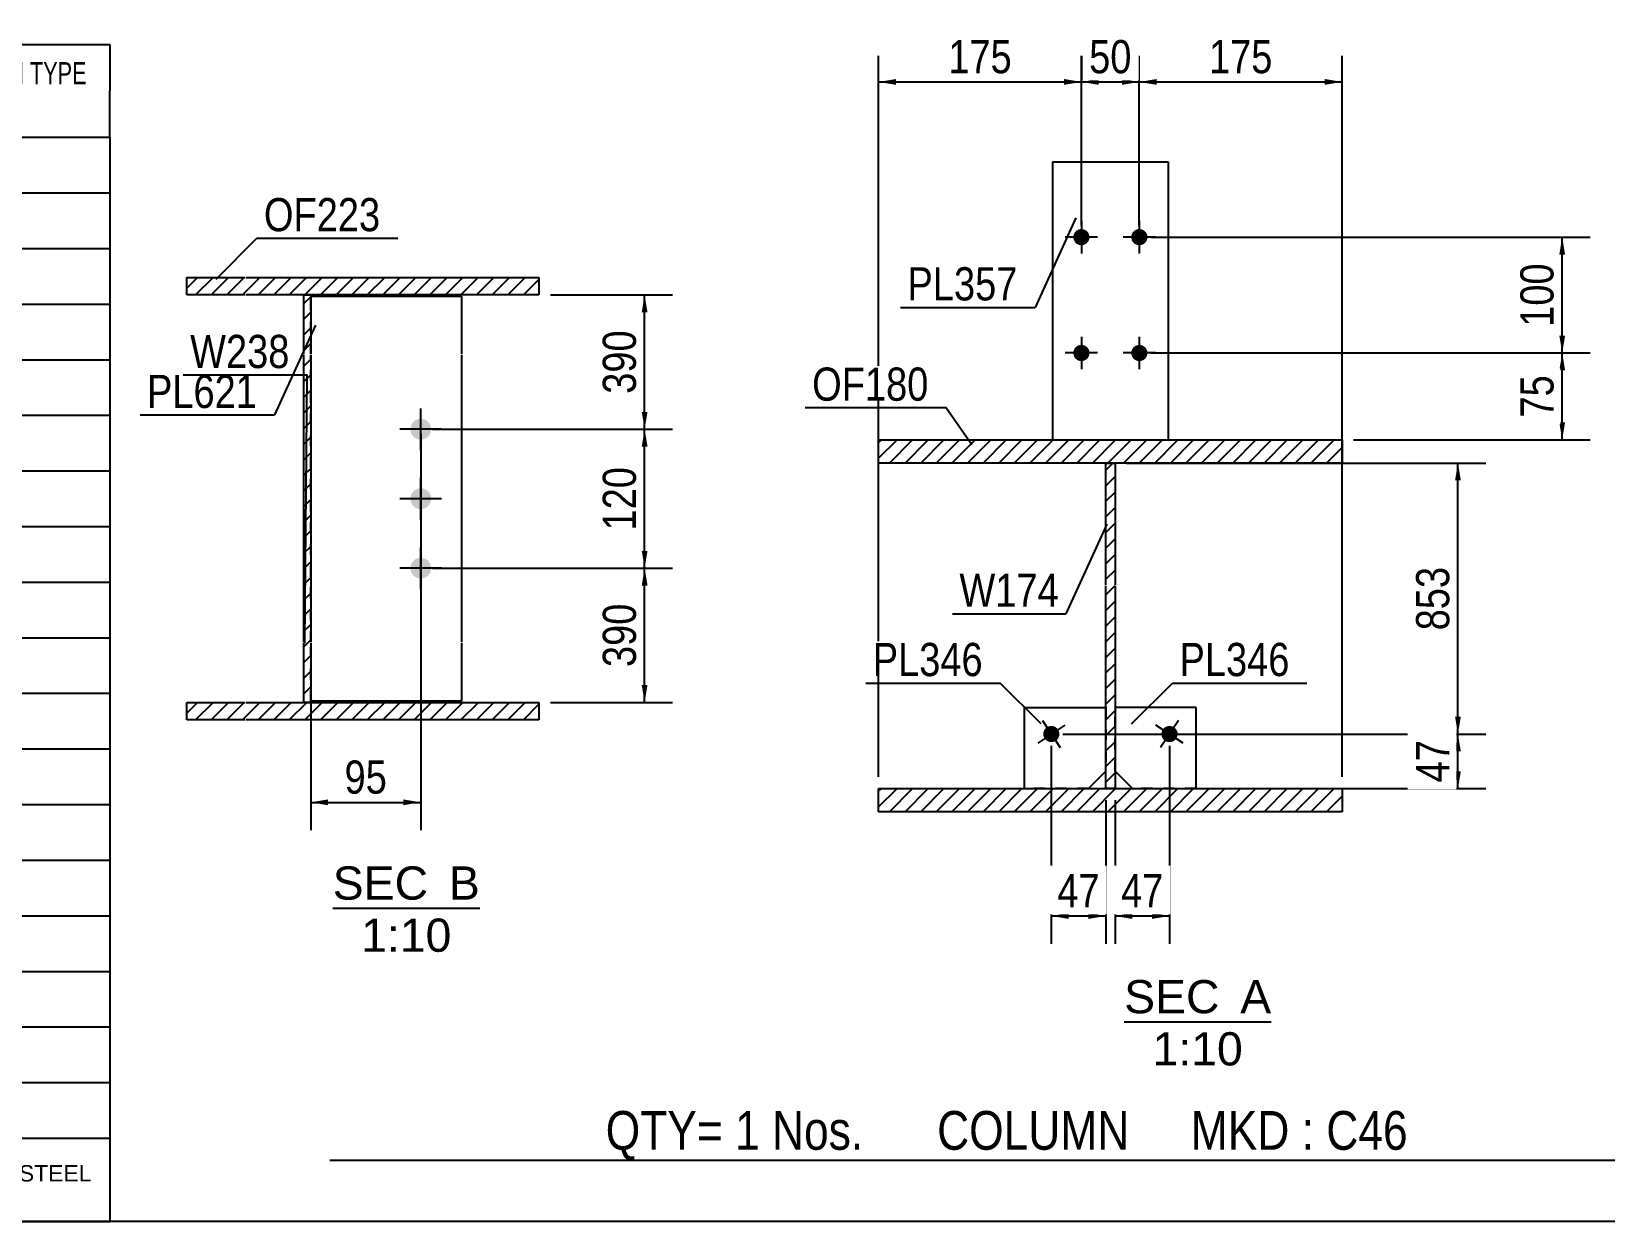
# Model space of a CAD drawing. Header units: millimetres. Extents: x -324 to 88, y -156 to 136.
# Drawn here: x -173.7 to -37.8, y -156.4 to -53.6 of the extents above; entities that cross this region are included whole.
import ezdxf

# ---------------------------------------------------------------- set-up
doc = ezdxf.new("R2010")
doc.units = ezdxf.units.MM
doc.linetypes.add('DXK_LINE_DOT1', pattern=[1.8814, 0.9407, -0.9407])
doc.styles.add('Arial', font='ARIAL.TTF', dxfattribs={"height": 0.2})
doc.styles.add('Arial Narrow', font='ARIALN.TTF', dxfattribs={"height": 0.2})

# ---------------------------------------------------------------- blocks, each defined once
blk = doc.blocks.new('Unknown-623355106-1210')
at = {"color": 5, "linetype": 'Continuous'}
blk.add_line((-321.79, -156.34), (88.21, -156.34), dxfattribs=at)
blk = doc.blocks.new('Unknown-623355106-12 - 1475')
at = {"color": 1, "linetype": 'Continuous'}
blk.add_line((-79.34, -139.15), (-66.66, -139.15), dxfattribs=at)
at = {"color": 0, "linetype": 'Continuous'}
for points in [[(-71.12, -138.4), (-71.12, -135.4), (-79.34, -135.4), (-79.34, -138.4)], [(-66.66, -138.4), (-66.66, -135.4), (-69.32, -135.4), (-69.32, -138.4)], [(-69.11, -142.9), (-69.11, -139.9), (-76.89, -139.9), (-76.89, -142.9)]]:
    blk.add_wipeout(points, dxfattribs=at)
at = {"color": 136, "linetype": 'Continuous', "style": 'Arial'}
for s, height, p in [('SEC', 2.865, (-79.34, -138.4)), ('A', 2.87, (-69.32, -138.4)), ('1:10', 2.865, (-76.89, -142.9))]:
    blk.add_text(s, height=height, dxfattribs=at).set_placement(p)
blk = doc.blocks.new('Unknown-623355106-13 - 1256')
at = {"color": 1, "linetype": 'Continuous'}
blk.add_line((-147.65, -129.34), (-134.96, -129.34), dxfattribs=at)
at = {"color": 0, "linetype": 'Continuous'}
for points in [[(-139.43, -128.59), (-139.43, -125.59), (-147.65, -125.59), (-147.65, -128.59)], [(-134.96, -128.59), (-134.96, -125.59), (-137.63, -125.59), (-137.63, -128.59)], [(-137.41, -133.09), (-137.41, -130.09), (-145.2, -130.09), (-145.2, -133.09)]]:
    blk.add_wipeout(points, dxfattribs=at)
at = {"color": 136, "linetype": 'Continuous', "style": 'Arial'}
for s, height, p in [('SEC', 2.865, (-147.65, -128.59)), ('B', 2.87, (-137.63, -128.59)), ('1:10', 2.865, (-145.2, -133.09))]:
    blk.add_text(s, height=height, dxfattribs=at).set_placement(p)
blk = doc.blocks.new('Part-623355106-1610 - 1475')
at = {"linetype": 'Continuous'}
h = blk.add_hatch(dxfattribs=at)
h.set_pattern_fill('', scale=0.3, style=0, pattern_type=0)
h.set_pattern_definition([(45, (-60.5282, -90.8955), (-0.67352, 0.67352), [])])
h.paths.add_polyline_path([(-100.53, -90.9), (-60.53, -90.9), (-60.53, -88.9), (-100.53, -88.9)])
at = {"color": 2, "linetype": 'Continuous'}
for p, q in [((-100.53, -90.9), (-100.53, -88.9)), ((-100.53, -88.9), (-60.53, -88.9)), ((-60.53, -88.9), (-60.53, -90.9)), ((-60.53, -90.9), (-100.53, -90.9))]:
    blk.add_line(p, q, dxfattribs=at)
blk = doc.blocks.new('Bolt-623355106-1487 - 1475')
at = {"linetype": 'Continuous'}
blk.add_hatch(color=3, dxfattribs=at).paths.add_polyline_path([(-74.84, -114.68, -1), (-76.01, -113.91, -1)])
at = {"color": 3, "linetype": 'Continuous'}
for p, q in [((-74.26, -115.07), (-76.6, -113.53)), ((-74.66, -113.13), (-76.2, -115.46))]:
    blk.add_line(p, q, dxfattribs=at)
blk = doc.blocks.new('Bolt-623355106-1488 - 1475')
at = {"linetype": 'Continuous'}
blk.add_hatch(color=3, dxfattribs=at).paths.add_polyline_path([(-85.04, -113.91, -1), (-86.21, -114.68, -1)])
at = {"color": 3, "linetype": 'Continuous'}
for p, q in [((-84.46, -113.53), (-86.8, -115.07)), ((-86.4, -113.13), (-84.86, -115.46))]:
    blk.add_line(p, q, dxfattribs=at)
blk = doc.blocks.new('Bolt-623355106-1489 - 1475')
at = {"linetype": 'Continuous'}
for points in [[(-82.33, -71.4, -1), (-83.73, -71.4, -1)], [(-77.33, -71.4, -1), (-78.73, -71.4, -1)], [(-82.33, -81.4, -1), (-83.73, -81.4, -1)], [(-77.33, -81.4, -1), (-78.73, -81.4, -1)]]:
    blk.add_hatch(color=3, dxfattribs=at).paths.add_polyline_path(points)
at = {"color": 3, "linetype": 'Continuous'}
for p, q in [((-83.03, -70), (-83.03, -72.8)), ((-78.03, -70), (-78.03, -72.8)), ((-81.63, -71.4), (-84.43, -71.4)), ((-76.63, -71.4), (-79.43, -71.4)), ((-83.03, -80), (-83.03, -82.8)), ((-78.03, -80), (-78.03, -82.8)), ((-81.63, -81.4), (-84.43, -81.4)), ((-76.63, -81.4), (-79.43, -81.4))]:
    blk.add_line(p, q, dxfattribs=at)
blk = doc.blocks.new('Part-623355106-1514 - 1475')
at = {"linetype": 'Continuous'}
h = blk.add_hatch(dxfattribs=at)
h.set_pattern_fill('', scale=0.3, style=0, pattern_type=0)
h.set_pattern_definition([(45, (-80.1282, -118.9955), (-0.67352, 0.67352), [])])
h.paths.add_polyline_path([(-80.93, -119), (-80.13, -119), (-80.13, -90.9), (-80.93, -90.9)])
at = {"color": 2, "linetype": 'Continuous'}
for p, q in [((-80.93, -101.4), (-80.93, -90.9)), ((-80.93, -90.9), (-80.13, -90.9)), ((-80.13, -90.9), (-80.13, -101.4)), ((-80.93, -119), (-80.93, -101.5)), ((-80.13, -101.5), (-80.13, -119)), ((-80.13, -119), (-80.93, -119))]:
    blk.add_line(p, q, dxfattribs=at)
blk = doc.blocks.new('Part-623355106-1547 - 1475')
at = {"color": 2, "linetype": 'Continuous'}
for p, q in [((-73.13, -112), (-80.13, -112)), ((-73.13, -119), (-73.13, -112)), ((-78.63, -119), (-80.13, -117.5))]:
    blk.add_line(p, q, dxfattribs=at)
at = {"color": 7, "linetype": 'DXK_LINE_DOT1'}
for p, q in [((-80.13, -117.5), (-80.13, -112)), ((-73.13, -119), (-78.63, -119))]:
    blk.add_line(p, q, dxfattribs=at)
blk = doc.blocks.new('Part-623355106-1552 - 1475')
at = {"color": 2, "linetype": 'Continuous'}
for p, q in [((-87.93, -119), (-87.93, -112)), ((-87.93, -112), (-80.93, -112)), ((-80.93, -117.5), (-82.43, -119))]:
    blk.add_line(p, q, dxfattribs=at)
at = {"color": 7, "linetype": 'DXK_LINE_DOT1'}
for p, q in [((-80.93, -112), (-80.93, -117.5)), ((-82.43, -119), (-87.93, -119))]:
    blk.add_line(p, q, dxfattribs=at)
blk = doc.blocks.new('Part-623355106-1574 - 1475')
at = {"color": 2, "linetype": 'Continuous'}
for p, q in [((-85.53, -64.9), (-75.53, -64.9)), ((-85.53, -64.9), (-85.53, -88.9)), ((-75.53, -64.9), (-75.53, -88.9))]:
    blk.add_line(p, q, dxfattribs=at)
at = {"color": 7, "linetype": 'DXK_LINE_DOT1'}
blk.add_line((-85.53, -88.9), (-75.53, -88.9), dxfattribs=at)
blk = doc.blocks.new('Part-623355106-1585 - 1475')
at = {"linetype": 'Continuous'}
h = blk.add_hatch(dxfattribs=at)
h.set_pattern_fill('', scale=0.3, style=0, pattern_type=0)
h.set_pattern_definition([(45, (-60.5282, -120.9955), (-0.67352, 0.67352), [])])
h.paths.add_polyline_path([(-100.53, -121), (-60.53, -121), (-60.53, -119), (-100.53, -119)])
at = {"color": 2, "linetype": 'Continuous'}
for p, q in [((-100.53, -121), (-100.53, -119)), ((-100.53, -119), (-60.53, -119)), ((-60.53, -119), (-60.53, -121)), ((-60.53, -121), (-100.53, -121))]:
    blk.add_line(p, q, dxfattribs=at)
blk = doc.blocks.new('Part-623355106-1264 - 1256')
at = {"color": 2, "linetype": 'Continuous'}
for p, q in [((-149.55, -76.49), (-136.55, -76.49)), ((-136.55, -76.49), (-136.55, -81.49)), ((-136.55, -81.59), (-136.55, -106.36)), ((-136.55, -106.46), (-136.55, -111.46)), ((-136.55, -111.46), (-149.55, -111.46))]:
    blk.add_line(p, q, dxfattribs=at)
at = {"color": 7, "linetype": 'DXK_LINE_DOT1'}
for p, q in [((-149.55, -81.49), (-149.55, -76.49)), ((-149.55, -106.36), (-149.55, -81.59)), ((-149.55, -111.46), (-149.55, -106.46))]:
    blk.add_line(p, q, dxfattribs=at)
blk = doc.blocks.new('Bolt-623355106-1286 - 1256')
at = {"linetype": 'Continuous'}
for points in [[(-140.05, -88.88, -1), (-140.05, -87.08, -1)], [(-140.05, -94.88, -1), (-140.05, -93.08, -1)], [(-140.05, -100.88, -1), (-140.05, -99.08, -1)]]:
    blk.add_hatch(color=3, dxfattribs=at).paths.add_polyline_path(points)
at = {"color": 3, "linetype": 'Continuous'}
for p, q in [((-140.05, -89.78), (-140.05, -86.18)), ((-138.25, -87.98), (-141.85, -87.98)), ((-140.05, -95.78), (-140.05, -92.18)), ((-138.25, -93.98), (-141.85, -93.98)), ((-140.05, -101.78), (-140.05, -98.18)), ((-138.25, -99.98), (-141.85, -99.98))]:
    blk.add_line(p, q, dxfattribs=at)
blk = doc.blocks.new('Part-623355106-1305 - 1256')
at = {"linetype": 'Continuous'}
h = blk.add_hatch(dxfattribs=at)
h.set_pattern_fill('', scale=0.3, style=0, pattern_type=0)
h.set_pattern_definition([(45, (-129.8483, -113.0612), (-0.67352, 0.67352), [])])
h.paths.add_polyline_path([(-160.25, -113.06), (-129.85, -113.06), (-129.85, -111.56), (-160.25, -111.56)])
at = {"color": 2, "linetype": 'Continuous'}
for p, q in [((-160.25, -113.06), (-160.25, -111.56)), ((-160.25, -111.56), (-155.25, -111.56)), ((-155.15, -111.56), (-129.85, -111.56)), ((-129.85, -111.56), (-129.85, -113.06)), ((-155.25, -113.06), (-160.25, -113.06)), ((-129.85, -113.06), (-155.15, -113.06))]:
    blk.add_line(p, q, dxfattribs=at)
blk = doc.blocks.new('Part-623355106-1307 - 1256')
at = {"linetype": 'Continuous'}
h = blk.add_hatch(dxfattribs=at)
h.set_pattern_fill('', scale=0.3, style=0, pattern_type=0)
h.set_pattern_definition([(45, (-149.5483, -111.5612), (-0.67352, 0.67352), [])])
h.paths.add_polyline_path([(-150.15, -111.56), (-149.55, -111.56), (-149.55, -76.39), (-150.15, -76.39)])
at = {"color": 2, "linetype": 'Continuous'}
for p, q in [((-150.15, -81.49), (-150.15, -76.39)), ((-150.15, -76.39), (-149.55, -76.39)), ((-149.55, -76.39), (-149.55, -81.49)), ((-150.15, -106.36), (-150.15, -81.59)), ((-149.55, -81.59), (-149.55, -106.36)), ((-150.15, -111.56), (-150.15, -106.46)), ((-149.55, -106.46), (-149.55, -111.56)), ((-149.55, -111.56), (-150.15, -111.56))]:
    blk.add_line(p, q, dxfattribs=at)
blk = doc.blocks.new('Part-623355106-1308 - 1256')
at = {"linetype": 'Continuous'}
h = blk.add_hatch(dxfattribs=at)
h.set_pattern_fill('', scale=0.3, style=0, pattern_type=0)
h.set_pattern_definition([(45, (-129.8483, -76.3899), (-0.67352, 0.67352), [])])
h.paths.add_polyline_path([(-160.25, -76.39), (-129.85, -76.39), (-129.85, -74.89), (-160.25, -74.89)])
at = {"color": 2, "linetype": 'Continuous'}
for p, q in [((-160.25, -76.39), (-160.25, -74.89)), ((-160.25, -74.89), (-155.25, -74.89)), ((-155.15, -74.89), (-129.85, -74.89)), ((-129.85, -74.89), (-129.85, -76.39)), ((-155.25, -76.39), (-160.25, -76.39)), ((-129.85, -76.39), (-155.15, -76.39))]:
    blk.add_line(p, q, dxfattribs=at)
blk = doc.blocks.new('StraightDimension-623355106-1652 - 1475')
at = {"linetype": 'Continuous'}
for points in [[(-76.53, -58.25), (-78.03, -58), (-76.53, -57.75)], [(-62.03, -57.75), (-60.53, -58), (-62.03, -58.25)]]:
    blk.add_hatch(color=7, dxfattribs=at).paths.add_polyline_path(points)
at = {"color": 7, "linetype": 'Continuous'}
for p, q in [((-78.03, -70.4), (-78.03, -55.75)), ((-60.53, -118), (-60.53, -55.75)), ((-78.03, -58), (-60.53, -58))]:
    blk.add_line(p, q, dxfattribs=at)
at = {"color": 0}
blk.add_wipeout([(-65.94, -57.85), (-65.94, -53.65), (-72.62, -53.65), (-72.62, -57.85)], dxfattribs=at)
at = {"color": 3, "style": 'Arial Narrow'}
blk.add_text('175', height=2.863, dxfattribs=at).set_placement((-72.02, -57.25))
blk = doc.blocks.new('StraightDimension-623355106-1636 - 1475')
at = {"linetype": 'Continuous'}
for points in [[(-84.13, -130.25), (-85.63, -130), (-84.13, -129.75)], [(-82.43, -129.75), (-80.93, -130), (-82.43, -130.25)]]:
    blk.add_hatch(color=7, dxfattribs=at).paths.add_polyline_path(points)
at = {"color": 7, "linetype": 'Continuous'}
for p, q in [((-85.63, -115.3), (-85.63, -132.4)), ((-80.93, -120), (-80.93, -132.4)), ((-85.63, -130), (-80.93, -130))]:
    blk.add_line(p, q, dxfattribs=at)
at = {"color": 0}
blk.add_wipeout([(-80.85, -129.85), (-80.85, -125.65), (-85.71, -125.65), (-85.71, -129.85)], dxfattribs=at)
at = {"color": 3, "style": 'Arial Narrow'}
blk.add_text('47', height=2.863, dxfattribs=at).set_placement((-85.11, -129.25))
blk = doc.blocks.new('StraightDimension-623355106-1621 - 1475')
at = {"linetype": 'Continuous'}
for points in [[(-78.63, -130.25), (-80.13, -130), (-78.63, -129.75)], [(-76.93, -129.75), (-75.43, -130), (-76.93, -130.25)]]:
    blk.add_hatch(color=7, dxfattribs=at).paths.add_polyline_path(points)
at = {"color": 7, "linetype": 'Continuous'}
for p, q in [((-75.43, -115.3), (-75.43, -132.4)), ((-80.13, -120), (-80.13, -132.4)), ((-80.13, -130), (-75.43, -130))]:
    blk.add_line(p, q, dxfattribs=at)
at = {"color": 0}
blk.add_wipeout([(-75.35, -129.85), (-75.35, -125.65), (-80.21, -125.65), (-80.21, -129.85)], dxfattribs=at)
at = {"color": 3, "style": 'Arial Narrow'}
blk.add_text('47', height=2.863, dxfattribs=at).set_placement((-79.61, -129.25))
blk = doc.blocks.new('StraightDimension-623355106-1662 - 1475')
at = {"linetype": 'Continuous'}
for points in [[(-81.53, -58.25), (-83.03, -58), (-81.53, -57.75)], [(-79.53, -57.75), (-78.03, -58), (-79.53, -58.25)]]:
    blk.add_hatch(color=7, dxfattribs=at).paths.add_polyline_path(points)
at = {"color": 7, "linetype": 'Continuous'}
for p, q in [((-83.03, -70.4), (-83.03, -55.75)), ((-78.03, -70.4), (-78.03, -55.75)), ((-83.03, -58), (-78.03, -58))]:
    blk.add_line(p, q, dxfattribs=at)
at = {"color": 0}
blk.add_wipeout([(-78.1, -57.85), (-78.1, -53.65), (-82.96, -53.65), (-82.96, -57.85)], dxfattribs=at)
at = {"color": 3, "style": 'Arial Narrow'}
blk.add_text('50', height=2.863, dxfattribs=at).set_placement((-82.36, -57.25))
blk = doc.blocks.new('StraightDimension-623355106-1672 - 1475')
at = {"linetype": 'Continuous'}
for points in [[(-99.03, -58.25), (-100.53, -58), (-99.03, -57.75)], [(-84.53, -57.75), (-83.03, -58), (-84.53, -58.25)]]:
    blk.add_hatch(color=7, dxfattribs=at).paths.add_polyline_path(points)
at = {"color": 7, "linetype": 'Continuous'}
for p, q in [((-100.53, -118), (-100.53, -55.75)), ((-83.03, -70.4), (-83.03, -55.75)), ((-100.53, -58), (-83.03, -58))]:
    blk.add_line(p, q, dxfattribs=at)
at = {"color": 0}
blk.add_wipeout([(-88.44, -57.85), (-88.44, -53.65), (-95.12, -53.65), (-95.12, -57.85)], dxfattribs=at)
at = {"color": 3, "style": 'Arial Narrow'}
blk.add_text('175', height=2.863, dxfattribs=at).set_placement((-94.52, -57.25))
blk = doc.blocks.new('StraightDimension-623355106-1683 - 1475')
at = {"linetype": 'Continuous'}
for points in [[(-50.78, -92.4), (-50.53, -90.9), (-50.28, -92.4)], [(-50.28, -112.8), (-50.53, -114.3), (-50.78, -112.8)]]:
    blk.add_hatch(color=7, dxfattribs=at).paths.add_polyline_path(points)
at = {"color": 7, "linetype": 'Continuous'}
for p, q in [((-79.13, -90.9), (-48.13, -90.9)), ((-50.53, -114.3), (-50.53, -90.9)), ((-84.63, -114.3), (-48.13, -114.3))]:
    blk.add_line(p, q, dxfattribs=at)
at = {"color": 0}
blk.add_wipeout([(-50.68, -99.25), (-54.88, -99.25), (-54.88, -105.94), (-50.68, -105.94)], dxfattribs=at)
at = {"color": 3, "style": 'Arial Narrow'}
blk.add_text('853', height=2.863, rotation=90.0002, dxfattribs=at).set_placement((-51.28, -105.34))
blk = doc.blocks.new('StraightDimension-623355106-1699 - 1475')
at = {"linetype": 'Continuous'}
for points in [[(-50.78, -115.8), (-50.53, -114.3), (-50.28, -115.8)], [(-50.28, -117.5), (-50.53, -119), (-50.78, -117.5)]]:
    blk.add_hatch(color=7, dxfattribs=at).paths.add_polyline_path(points)
at = {"color": 7, "linetype": 'Continuous'}
for p, q in [((-84.63, -114.3), (-48.13, -114.3)), ((-50.53, -119), (-50.53, -114.3)), ((-79.13, -119), (-48.13, -119))]:
    blk.add_line(p, q, dxfattribs=at)
at = {"color": 0}
blk.add_wipeout([(-50.68, -114.22), (-54.88, -114.22), (-54.88, -119.07), (-50.68, -119.07)], dxfattribs=at)
at = {"color": 3, "style": 'Arial Narrow'}
blk.add_text('47', height=2.863, rotation=90.0002, dxfattribs=at).set_placement((-51.28, -118.47))
blk = doc.blocks.new('StraightDimension-623355106-1715 - 1475')
at = {"linetype": 'Continuous'}
for points in [[(-41.78, -72.9), (-41.53, -71.4), (-41.28, -72.9)], [(-41.28, -79.9), (-41.53, -81.4), (-41.78, -79.9)]]:
    blk.add_hatch(color=7, dxfattribs=at).paths.add_polyline_path(points)
at = {"color": 7, "linetype": 'Continuous'}
for p, q in [((-77.03, -71.4), (-39.13, -71.4)), ((-41.53, -81.4), (-41.53, -71.4)), ((-77.03, -81.4), (-39.13, -81.4))]:
    blk.add_line(p, q, dxfattribs=at)
at = {"color": 0}
blk.add_wipeout([(-41.68, -73.05), (-45.88, -73.05), (-45.88, -79.74), (-41.68, -79.74)], dxfattribs=at)
at = {"color": 3, "style": 'Arial Narrow'}
blk.add_text('100', height=2.863, rotation=90.0002, dxfattribs=at).set_placement((-42.28, -79.14))
blk = doc.blocks.new('StraightDimension-623355106-1725 - 1475')
at = {"linetype": 'Continuous'}
for points in [[(-41.78, -82.9), (-41.53, -81.4), (-41.28, -82.9)], [(-41.28, -87.4), (-41.53, -88.9), (-41.78, -87.4)]]:
    blk.add_hatch(color=7, dxfattribs=at).paths.add_polyline_path(points)
at = {"color": 7, "linetype": 'Continuous'}
for p, q in [((-77.03, -81.4), (-39.13, -81.4)), ((-41.53, -88.9), (-41.53, -81.4)), ((-59.53, -88.9), (-39.13, -88.9))]:
    blk.add_line(p, q, dxfattribs=at)
at = {"color": 0}
blk.add_wipeout([(-41.68, -82.72), (-45.88, -82.72), (-45.88, -87.57), (-41.68, -87.57)], dxfattribs=at)
at = {"color": 3, "style": 'Arial Narrow'}
blk.add_text('75', height=2.863, rotation=90.0002, dxfattribs=at).set_placement((-42.28, -86.97))
blk = doc.blocks.new('StraightDimension-623355106-6501 - 1256')
at = {"linetype": 'Continuous'}
for points in [[(-148.05, -120.44), (-149.55, -120.19), (-148.05, -119.94)], [(-141.55, -119.94), (-140.05, -120.19), (-141.55, -120.44)]]:
    blk.add_hatch(color=7, dxfattribs=at).paths.add_polyline_path(points)
at = {"color": 7, "linetype": 'Continuous'}
for p, q in [((-140.05, -88.37), (-140.05, -122.59)), ((-149.55, -108.31), (-149.55, -122.59)), ((-149.55, -120.19), (-140.05, -120.19))]:
    blk.add_line(p, q, dxfattribs=at)
at = {"color": 0}
blk.add_wipeout([(-142.37, -120.04), (-142.37, -115.84), (-147.23, -115.84), (-147.23, -120.04)], dxfattribs=at)
at = {"color": 3, "style": 'Arial Narrow'}
blk.add_text('95', height=2.863, dxfattribs=at).set_placement((-146.63, -119.44))
blk = doc.blocks.new('StraightDimension-623355106-6467 - 1256')
at = {"linetype": 'Continuous'}
for points in [[(-120.98, -77.89), (-120.73, -76.39), (-120.48, -77.89)], [(-120.48, -86.48), (-120.73, -87.98), (-120.98, -86.48)]]:
    blk.add_hatch(color=7, dxfattribs=at).paths.add_polyline_path(points)
at = {"color": 7, "linetype": 'Continuous'}
for p, q in [((-128.85, -76.39), (-118.33, -76.39)), ((-120.73, -87.98), (-120.73, -76.39)), ((-139.05, -87.98), (-118.33, -87.98))]:
    blk.add_line(p, q, dxfattribs=at)
at = {"color": 0}
blk.add_wipeout([(-120.88, -78.84), (-125.08, -78.84), (-125.08, -85.52), (-120.88, -85.52)], dxfattribs=at)
at = {"color": 3, "style": 'Arial Narrow'}
blk.add_text('390', height=2.863, rotation=90.0002, dxfattribs=at).set_placement((-121.48, -84.92))
blk = doc.blocks.new('StraightDimension-623355106-6468 - 1256')
at = {"linetype": 'Continuous'}
for points in [[(-120.98, -89.48), (-120.73, -87.98), (-120.48, -89.48)], [(-120.48, -98.48), (-120.73, -99.98), (-120.98, -98.48)]]:
    blk.add_hatch(color=7, dxfattribs=at).paths.add_polyline_path(points)
at = {"color": 7, "linetype": 'Continuous'}
for p, q in [((-139.05, -87.98), (-118.33, -87.98)), ((-120.73, -99.98), (-120.73, -87.98)), ((-139.05, -99.98), (-118.33, -99.98))]:
    blk.add_line(p, q, dxfattribs=at)
at = {"color": 0}
blk.add_wipeout([(-120.88, -90.63), (-125.08, -90.63), (-125.08, -97.32), (-120.88, -97.32)], dxfattribs=at)
at = {"color": 3, "style": 'Arial Narrow'}
blk.add_text('120', height=2.863, rotation=90.0002, dxfattribs=at).set_placement((-121.48, -96.72))
blk = doc.blocks.new('StraightDimension-623355106-6469 - 1256')
at = {"linetype": 'Continuous'}
for points in [[(-120.98, -101.48), (-120.73, -99.98), (-120.48, -101.48)], [(-120.48, -110.06), (-120.73, -111.56), (-120.98, -110.06)]]:
    blk.add_hatch(color=7, dxfattribs=at).paths.add_polyline_path(points)
at = {"color": 7, "linetype": 'Continuous'}
for p, q in [((-139.05, -99.98), (-118.33, -99.98)), ((-120.73, -111.56), (-120.73, -99.98)), ((-128.85, -111.56), (-118.33, -111.56))]:
    blk.add_line(p, q, dxfattribs=at)
at = {"color": 0}
blk.add_wipeout([(-120.88, -102.43), (-125.08, -102.43), (-125.08, -109.11), (-120.88, -109.11)], dxfattribs=at)
at = {"color": 3, "style": 'Arial Narrow'}
blk.add_text('390', height=2.863, rotation=90.0002, dxfattribs=at).set_placement((-121.48, -108.51))
blk = doc.blocks.new('CBS_BOM-623355106-7118')
at = {"color": 7, "linetype": 'Continuous'}
for p, q in [((-321.82, -62.78), (-321.82, -54.78)), ((-321.82, -54.78), (-166.9, -54.78)), ((-309.82, -62.78), (-309.82, -54.78)), ((-297.63, -62.78), (-297.63, -54.78)), ((-267.47, -62.78), (-267.47, -54.78)), ((-256.79, -62.78), (-256.79, -54.78)), ((-237.47, -62.78), (-237.47, -54.78)), ((-218.67, -62.78), (-218.67, -54.78)), ((-207.46, -62.78), (-207.46, -54.78)), ((-194.67, -62.78), (-194.67, -54.78)), ((-182.92, -62.78), (-182.92, -54.78)), ((-166.9, -54.78), (-166.91, -62.77)), ((-321.82, -62.78), (-166.9, -62.78)), ((-321.82, -67.58), (-321.82, -62.78)), ((-309.82, -67.58), (-309.82, -62.78)), ((-297.63, -67.58), (-297.63, -62.78)), ((-267.47, -67.58), (-267.47, -62.78)), ((-256.79, -67.58), (-256.79, -62.78)), ((-237.47, -67.58), (-237.47, -62.78)), ((-230.21, -67.58), (-230.21, -62.78)), ((-218.67, -67.58), (-218.67, -62.78)), ((-207.46, -67.58), (-207.46, -62.78)), ((-194.67, -67.58), (-194.67, -62.78)), ((-182.91, -67.58), (-182.91, -62.78)), ((-166.9, -62.78), (-166.9, -67.58)), ((-321.82, -72.38), (-321.82, -67.58)), ((-309.82, -67.58), (-166.9, -67.58)), ((-309.82, -72.38), (-309.82, -67.58)), ((-297.63, -72.38), (-297.63, -67.58)), ((-267.47, -72.38), (-267.47, -67.58)), ((-256.79, -72.38), (-256.79, -67.58)), ((-237.47, -72.38), (-237.47, -67.58)), ((-230.21, -72.38), (-230.21, -67.58)), ((-218.67, -72.38), (-218.67, -67.58)), ((-207.46, -72.38), (-207.46, -67.58)), ((-194.67, -72.38), (-194.67, -67.58)), ((-182.91, -72.38), (-182.91, -67.58)), ((-166.9, -67.58), (-166.9, -72.38)), ((-321.82, -77.18), (-321.82, -72.38)), ((-309.82, -72.38), (-166.9, -72.38)), ((-309.82, -77.18), (-309.82, -72.38)), ((-297.63, -77.18), (-297.63, -72.38)), ((-267.47, -77.18), (-267.47, -72.38)), ((-256.79, -77.18), (-256.79, -72.38)), ((-237.47, -77.18), (-237.47, -72.38)), ((-230.21, -77.18), (-230.21, -72.38)), ((-218.67, -77.18), (-218.67, -72.38)), ((-207.46, -77.18), (-207.46, -72.38)), ((-194.67, -77.18), (-194.67, -72.38)), ((-182.91, -77.18), (-182.91, -72.38)), ((-166.9, -72.38), (-166.9, -77.18)), ((-321.82, -81.98), (-321.82, -77.18)), ((-309.82, -77.18), (-166.9, -77.18)), ((-309.82, -81.98), (-309.82, -77.18)), ((-297.63, -81.98), (-297.63, -77.18)), ((-267.47, -81.98), (-267.47, -77.18)), ((-256.79, -81.98), (-256.79, -77.18)), ((-237.47, -81.98), (-237.47, -77.18)), ((-230.21, -81.98), (-230.21, -77.18)), ((-218.67, -81.98), (-218.67, -77.18)), ((-207.46, -81.98), (-207.46, -77.18)), ((-194.67, -81.98), (-194.67, -77.18)), ((-182.91, -81.98), (-182.91, -77.18)), ((-166.9, -77.18), (-166.9, -81.98)), ((-321.82, -86.78), (-321.82, -81.98)), ((-309.82, -81.98), (-166.9, -81.98)), ((-309.82, -86.78), (-309.82, -81.98)), ((-297.63, -86.78), (-297.63, -81.98)), ((-267.47, -86.78), (-267.47, -81.98)), ((-256.79, -86.78), (-256.79, -81.98)), ((-237.47, -86.78), (-237.47, -81.98)), ((-230.21, -86.78), (-230.21, -81.98)), ((-218.67, -86.78), (-218.67, -81.98)), ((-207.46, -86.78), (-207.46, -81.98)), ((-194.67, -86.78), (-194.67, -81.98)), ((-182.91, -86.78), (-182.91, -81.98)), ((-166.9, -81.98), (-166.9, -86.78)), ((-321.82, -91.58), (-321.82, -86.78)), ((-309.82, -86.78), (-166.9, -86.78)), ((-309.82, -91.58), (-309.82, -86.78)), ((-297.63, -91.58), (-297.63, -86.78)), ((-267.47, -91.58), (-267.47, -86.78)), ((-256.79, -91.58), (-256.79, -86.78)), ((-237.47, -91.58), (-237.47, -86.78)), ((-230.21, -91.58), (-230.21, -86.78)), ((-218.67, -91.58), (-218.67, -86.78)), ((-207.46, -91.58), (-207.46, -86.78)), ((-194.67, -91.58), (-194.67, -86.78)), ((-182.91, -91.58), (-182.91, -86.78)), ((-166.9, -86.78), (-166.9, -91.58)), ((-321.82, -96.38), (-321.82, -91.58)), ((-309.82, -91.58), (-166.9, -91.58)), ((-309.82, -96.38), (-309.82, -91.58)), ((-297.63, -96.38), (-297.63, -91.58)), ((-267.47, -96.38), (-267.47, -91.58)), ((-256.79, -96.38), (-256.79, -91.58)), ((-237.47, -96.38), (-237.47, -91.58)), ((-230.21, -96.38), (-230.21, -91.58)), ((-218.67, -96.38), (-218.67, -91.58)), ((-207.46, -96.38), (-207.46, -91.58)), ((-194.67, -96.38), (-194.67, -91.58)), ((-182.91, -96.38), (-182.91, -91.58)), ((-166.9, -91.58), (-166.9, -96.38)), ((-321.82, -101.18), (-321.82, -96.38)), ((-309.82, -96.38), (-166.9, -96.38)), ((-309.82, -101.18), (-309.82, -96.38)), ((-297.63, -101.18), (-297.63, -96.38)), ((-267.47, -101.18), (-267.47, -96.38)), ((-256.79, -101.18), (-256.79, -96.38)), ((-237.47, -101.18), (-237.47, -96.38)), ((-230.21, -101.18), (-230.21, -96.38)), ((-218.67, -101.18), (-218.67, -96.38)), ((-207.46, -101.18), (-207.46, -96.38)), ((-194.67, -101.18), (-194.67, -96.38)), ((-182.91, -101.18), (-182.91, -96.38)), ((-166.9, -96.38), (-166.9, -101.18)), ((-321.82, -105.98), (-321.82, -101.18)), ((-309.82, -101.18), (-166.9, -101.18)), ((-309.82, -105.98), (-309.82, -101.18)), ((-297.63, -105.98), (-297.63, -101.18)), ((-267.47, -105.98), (-267.47, -101.18)), ((-256.79, -105.98), (-256.79, -101.18)), ((-237.47, -105.98), (-237.47, -101.18)), ((-230.21, -105.98), (-230.21, -101.18)), ((-218.67, -105.98), (-218.67, -101.18)), ((-207.46, -105.98), (-207.46, -101.18)), ((-194.67, -105.98), (-194.67, -101.18)), ((-182.91, -105.98), (-182.91, -101.18)), ((-166.9, -101.18), (-166.9, -105.98)), ((-321.82, -110.78), (-321.82, -105.98)), ((-309.82, -105.98), (-166.9, -105.98)), ((-309.82, -110.78), (-309.82, -105.98)), ((-297.63, -110.78), (-297.63, -105.98)), ((-267.47, -110.78), (-267.47, -105.98)), ((-256.79, -110.78), (-256.79, -105.98)), ((-237.47, -110.78), (-237.47, -105.98)), ((-230.21, -110.78), (-230.21, -105.98)), ((-218.67, -110.78), (-218.67, -105.98)), ((-207.46, -110.78), (-207.46, -105.98)), ((-194.67, -110.78), (-194.67, -105.98)), ((-182.91, -110.78), (-182.91, -105.98)), ((-166.9, -105.98), (-166.9, -110.78)), ((-321.82, -115.58), (-321.82, -110.78)), ((-309.82, -110.78), (-166.9, -110.78)), ((-309.82, -115.58), (-309.82, -110.78)), ((-297.63, -115.58), (-297.63, -110.78)), ((-267.47, -115.58), (-267.47, -110.78)), ((-256.79, -115.58), (-256.79, -110.78)), ((-237.47, -115.58), (-237.47, -110.78)), ((-230.21, -115.58), (-230.21, -110.78)), ((-218.67, -115.58), (-218.67, -110.78)), ((-207.46, -115.58), (-207.46, -110.78)), ((-194.67, -115.58), (-194.67, -110.78)), ((-182.91, -115.58), (-182.91, -110.78)), ((-166.9, -110.78), (-166.9, -115.58)), ((-321.82, -120.38), (-321.82, -115.58)), ((-309.82, -115.58), (-166.9, -115.58)), ((-309.82, -120.38), (-309.82, -115.58)), ((-297.63, -120.38), (-297.63, -115.58)), ((-267.47, -120.38), (-267.47, -115.58)), ((-256.79, -120.38), (-256.79, -115.58)), ((-237.47, -120.38), (-237.47, -115.58)), ((-230.21, -120.38), (-230.21, -115.58)), ((-218.67, -120.38), (-218.67, -115.58)), ((-207.46, -120.38), (-207.46, -115.58)), ((-194.67, -120.38), (-194.67, -115.58)), ((-182.91, -120.38), (-182.91, -115.58)), ((-166.9, -115.58), (-166.9, -120.38)), ((-321.82, -125.18), (-321.82, -120.38)), ((-309.82, -120.38), (-166.9, -120.38)), ((-309.82, -125.18), (-309.82, -120.38)), ((-297.63, -125.18), (-297.63, -120.38)), ((-267.47, -125.18), (-267.47, -120.38)), ((-256.79, -125.18), (-256.79, -120.38)), ((-237.47, -125.18), (-237.47, -120.38)), ((-230.21, -125.18), (-230.21, -120.38)), ((-218.67, -125.18), (-218.67, -120.38)), ((-207.46, -125.18), (-207.46, -120.38)), ((-194.67, -125.18), (-194.67, -120.38)), ((-182.91, -125.18), (-182.91, -120.38)), ((-166.9, -120.38), (-166.9, -125.18)), ((-321.82, -129.98), (-321.82, -125.18)), ((-309.82, -125.18), (-166.9, -125.18)), ((-309.82, -129.98), (-309.82, -125.18)), ((-297.63, -129.98), (-297.63, -125.18)), ((-267.47, -129.98), (-267.47, -125.18)), ((-256.79, -129.98), (-256.79, -125.18)), ((-237.47, -129.98), (-237.47, -125.18)), ((-230.21, -129.98), (-230.21, -125.18)), ((-218.67, -129.98), (-218.67, -125.18)), ((-207.46, -129.98), (-207.46, -125.18)), ((-194.67, -129.98), (-194.67, -125.18)), ((-182.91, -129.98), (-182.91, -125.18)), ((-166.9, -125.18), (-166.9, -129.98)), ((-321.82, -134.78), (-321.82, -129.98)), ((-309.82, -129.98), (-166.9, -129.98)), ((-309.82, -134.78), (-309.82, -129.98)), ((-297.63, -134.78), (-297.63, -129.98)), ((-267.47, -134.78), (-267.47, -129.98)), ((-256.79, -134.78), (-256.79, -129.98)), ((-237.47, -134.78), (-237.47, -129.98)), ((-230.21, -134.78), (-230.21, -129.98)), ((-218.67, -134.78), (-218.67, -129.98)), ((-207.46, -134.78), (-207.46, -129.98)), ((-194.67, -134.78), (-194.67, -129.98)), ((-182.91, -134.78), (-182.91, -129.98)), ((-166.9, -129.98), (-166.9, -134.78)), ((-321.82, -139.58), (-321.82, -134.78)), ((-309.82, -134.78), (-166.9, -134.78)), ((-309.82, -139.58), (-309.82, -134.78)), ((-297.63, -139.58), (-297.63, -134.78)), ((-267.47, -139.58), (-267.47, -134.78)), ((-256.79, -139.58), (-256.79, -134.78)), ((-237.47, -139.58), (-237.47, -134.78)), ((-230.21, -139.58), (-230.21, -134.78)), ((-218.67, -139.58), (-218.67, -134.78)), ((-207.46, -139.58), (-207.46, -134.78)), ((-194.67, -139.58), (-194.67, -134.78)), ((-182.91, -139.58), (-182.91, -134.78)), ((-166.9, -134.78), (-166.9, -139.58)), ((-321.82, -144.38), (-321.82, -139.58)), ((-309.82, -139.58), (-166.9, -139.58)), ((-309.82, -144.38), (-309.82, -139.58)), ((-297.63, -144.38), (-297.63, -139.58)), ((-267.47, -144.38), (-267.47, -139.58)), ((-256.79, -144.38), (-256.79, -139.58)), ((-237.47, -144.38), (-237.47, -139.58)), ((-230.21, -144.38), (-230.21, -139.58)), ((-218.67, -144.38), (-218.67, -139.58)), ((-207.46, -144.38), (-207.46, -139.58)), ((-194.67, -144.38), (-194.67, -139.58)), ((-182.91, -144.38), (-182.91, -139.58)), ((-166.9, -139.58), (-166.9, -144.38)), ((-321.82, -149.18), (-321.82, -144.38)), ((-309.82, -144.38), (-166.9, -144.38)), ((-309.82, -149.18), (-309.82, -144.38)), ((-297.63, -149.18), (-297.63, -144.38)), ((-267.47, -149.18), (-267.47, -144.38)), ((-256.79, -149.18), (-256.79, -144.38)), ((-237.47, -149.18), (-237.47, -144.38)), ((-230.21, -149.18), (-230.21, -144.38)), ((-218.67, -149.18), (-218.67, -144.38)), ((-207.46, -149.18), (-207.46, -144.38)), ((-194.67, -149.18), (-194.67, -144.38)), ((-182.91, -149.18), (-182.91, -144.38)), ((-166.9, -144.38), (-166.9, -149.18)), ((-321.82, -156.38), (-321.82, -149.2)), ((-309.82, -149.18), (-166.9, -149.18)), ((-207.46, -156.38), (-207.46, -149.2)), ((-194.67, -156.38), (-194.67, -149.2)), ((-182.87, -156.38), (-182.87, -149.2)), ((-166.9, -149.18), (-166.9, -156.38)), ((-321.82, -156.38), (-166.9, -156.38))]:
    blk.add_line(p, q, dxfattribs=at)
at = {"color": 3, "linetype": 'Continuous', "style": 'Arial'}
for s, height, width, p in [('ASSEMBLY', 1.91, 0.7, (-321.14, -58.2)), ('ITEM', 1.91, 0.8, (-306.5, -58.2)), ('UNIT WT.', 1.91, 0.7, (-228.78, -58.28)), ('WT./ITEM', 1.91, 0.7, (-217.49, -58.28)), ('TOTAL WT.', 1.91, 0.7, (-205.56, -58.28)), ('GRAND', 1.91, 0.8, (-192.4, -58.12)), ('ITEM TYPE', 1.91, 0.7, (-178.76, -58.2)), ('DESCRIPTION', 1.9102, 0.8, (-295.31, -59.71)), ('LENGTH', 1.91, 0.7, (-266.36, -59.71)), ('MATERIAL', 1.91, 0.8, (-252.34, -59.75)), ('QTY.', 1.91, 0.8, (-235.95, -59.68)), ('MARK', 1.91, 0.8, (-318.82, -61.34)), ('NO.', 1.91, 0.8, (-305.64, -61.34)), ('IN Kgs', 1.91, 0.8, (-228.2, -61.42)), ('IN Kgs', 1.91, 0.8, (-216.45, -61.42)), ('IN Kgs', 1.91, 0.8, (-204.66, -61.42)), ('TOTAL WT.', 1.91, 0.7, (-193.66, -61.46))]:
    blk.add_text(s, height=height, dxfattribs=dict(at, width=width)).set_placement(p)
at = {"color": 7, "linetype": 'Continuous', "style": 'Arial'}
for s, width, p in [('IF193', 0.8, (-309.37, -66.14)), ('5690', 0.85, (-263.75, -66.14)), ('S355JR', 0.8, (-251.1, -66.14)), ('IF195', 0.8, (-309.37, -70.94)), ('3265', 0.85, (-263.75, -70.94)), ('S355JR', 0.8, (-251.1, -70.94)), ('IF274', 0.8, (-309.37, -75.74)), ('3000', 0.85, (-263.75, -75.74)), ('S355JR', 0.8, (-251.1, -75.74)), ('OF180', 0.8, (-309.37, -80.54)), ('5690', 0.85, (-263.75, -80.54)), ('S355JR', 0.8, (-251.1, -80.54)), ('OF192', 0.8, (-309.37, -85.34)), ('3265', 0.85, (-263.75, -85.34)), ('S355JR', 0.8, (-251.1, -85.34)), ('OF223', 0.8, (-309.37, -90.14)), ('3000', 0.85, (-263.75, -90.14)), ('S355JR', 0.8, (-251.1, -90.14)), ('PL140', 0.8, (-309.37, -94.94)), ('150', 0.85, (-262.49, -94.94)), ('S355JR', 0.8, (-251.1, -94.94)), ('PL168', 0.8, (-309.37, -99.74)), ('1100', 0.85, (-263.75, -99.74)), ('S355JR', 0.8, (-251.1, -99.74)), ('PL201', 0.8, (-309.37, -104.54)), ('150', 0.85, (-262.49, -104.54)), ('S355JR', 0.8, (-251.1, -104.54)), ('PL212', 0.8, (-309.37, -109.34)), ('1460', 0.85, (-263.75, -109.34)), ('S355JR', 0.8, (-251.1, -109.34)), ('PL234', 0.8, (-309.37, -114.14)), ('260', 0.85, (-262.49, -114.14)), ('S355JR', 0.8, (-251.1, -114.14)), ('PL235', 0.8, (-309.37, -118.94)), ('520', 0.85, (-262.49, -118.94)), ('S355JR', 0.8, (-251.1, -118.94)), ('PL346', 0.8, (-309.37, -123.74)), ('70', 0.85, (-261.23, -123.74)), ('S355JR', 0.8, (-251.1, -123.74)), ('PL353', 0.8, (-309.37, -128.54)), ('240', 0.85, (-262.49, -128.54)), ('S355JR', 0.8, (-251.1, -128.54)), ('PL357', 0.8, (-309.37, -133.34)), ('240', 0.85, (-262.49, -133.34)), ('S355JR', 0.8, (-251.1, -133.34)), ('PL621', 0.8, (-309.37, -138.14)), ('898', 0.85, (-262.49, -138.14)), ('S355JR', 0.8, (-251.1, -138.14)), ('W174', 0.8, (-309.37, -142.94)), ('5990', 0.85, (-263.75, -142.94)), ('S355JR', 0.8, (-251.1, -142.94)), ('W238', 0.8, (-309.37, -147.74)), ('5965', 0.85, (-263.75, -147.74)), ('S355JR', 0.8, (-251.1, -147.74))]:
    blk.add_text(s, height=1.91, dxfattribs=dict(at, width=width)).set_placement(p)
for s, p in [('PL20*400', (-296.38, -66.14)), ('1', (-234.38, -66.14)), ('7.85', (-224.92, -66.14)), ('357.33', (-216.14, -66.14)), ('357.33', (-203.42, -66.14)), ('PL15*400', (-296.38, -70.94)), ('1', (-234.38, -70.94)), ('7.85', (-224.92, -70.94)), ('153.78', (-216.14, -70.94)), ('153.78', (-203.42, -70.94)), ('PL15*400', (-296.38, -75.74)), ('1', (-234.38, -75.74)), ('7.85', (-224.92, -75.74)), ('141.30', (-216.14, -75.74)), ('141.30', (-203.42, -75.74)), ('PL20*400', (-296.38, -80.54)), ('1', (-234.38, -80.54)), ('7.85', (-224.92, -80.54)), ('357.33', (-216.14, -80.54)), ('357.33', (-203.42, -80.54)), ('PL15*400', (-296.38, -85.34)), ('1', (-234.38, -85.34)), ('7.85', (-224.92, -85.34)), ('153.78', (-216.14, -85.34)), ('153.78', (-203.42, -85.34)), ('PL15*400', (-296.38, -90.14)), ('1', (-234.38, -90.14)), ('7.85', (-224.92, -90.14)), ('141.30', (-216.14, -90.14)), ('141.30', (-203.42, -90.14)), ('PL12*90', (-296.38, -94.94)), ('2', (-234.38, -94.94)), ('7.85', (-224.92, -94.94)), ('0.63', (-213.17, -94.94)), ('1.25', (-200.46, -94.94)), ('PL20*400', (-296.38, -99.74)), ('7.85', (-224.92, -99.74)), ('69.08', (-214.65, -99.74)), ('69.08', (-201.94, -99.74)), ('1', (-234.38, -99.74)), ('PL6*120', (-296.38, -104.54)), ('3', (-234.38, -104.54)), ('7.85', (-224.92, -104.54)), ('0.85', (-213.17, -104.54)), ('2.54', (-200.46, -104.54)), ('PL25*520', (-296.38, -109.34)), ('1', (-234.38, -109.34)), ('7.85', (-224.92, -109.34)), ('148.99', (-216.14, -109.34)), ('148.99', (-203.42, -109.34)), ('PL10*245', (-296.38, -114.14)), ('6', (-234.38, -114.14)), ('7.85', (-224.92, -114.14)), ('4.86', (-213.17, -114.14)), ('29.15', (-201.94, -114.14)), ('PL15*450', (-296.38, -118.94)), ('2', (-234.38, -118.94)), ('7.85', (-224.92, -118.94)), ('27.13', (-214.65, -118.94)), ('54.26', (-201.94, -118.94)), ('PL5*70', (-296.38, -123.74)), ('7', (-234.38, -123.74)), ('7.85', (-224.92, -123.74)), ('0.19', (-213.17, -123.74)), ('1.32', (-200.46, -123.74)), ('PL5*100', (-296.38, -128.54)), ('4', (-234.38, -128.54)), ('7.85', (-224.92, -128.54)), ('0.94', (-213.17, -128.54)), ('3.77', (-200.46, -128.54)), ('PL5*100', (-296.38, -133.34)), ('3', (-234.38, -133.34)), ('7.85', (-224.92, -133.34)), ('0.94', (-213.17, -133.34)), ('2.83', (-200.46, -133.34)), ('PL12*130', (-296.38, -138.14)), ('1', (-234.38, -138.14)), ('7.85', (-224.92, -138.14)), ('11.00', (-214.65, -138.14)), ('11.00', (-201.94, -138.14)), ('PLT8*900', (-296.38, -142.94)), ('1', (-234.38, -142.94)), ('7.85', (-224.92, -142.94)), ('338.55', (-216.14, -142.94)), ('338.55', (-203.42, -142.94)), ('PLT6*900', (-296.38, -147.74)), ('1', (-234.38, -147.74)), ('7.85', (-224.92, -147.74)), ('252.86', (-216.14, -147.74)), ('252.86', (-203.42, -147.74))]:
    blk.add_text(s, height=1.91, dxfattribs=at).set_placement(p)
at = {"color": 6, "linetype": 'Continuous', "style": 'Arial'}
for s, height, width, p in [('C46 x 1', 2.292, 2.05, (-320.1, -154.18)), ('TOTAL IN Kgs.', 1.9102, 1.2, (-231.66, -153.58)), ('2220.43', 1.91, 1.3, (-206.93, -153.43)), ('222***', 1.91, 1.3, (-194, -153.27))]:
    blk.add_text(s, height=height, dxfattribs=dict(at, width=width)).set_placement(p)
blk.add_text('LIGHT_STEEL', height=1.4135, dxfattribs=at).set_placement((-181.65, -152.92))
blk = doc.blocks.new('CBS_CALLOFF-623355106-7119')
at = {"color": 7, "linetype": 'Continuous'}
blk.add_line((-147.91, -151.08), (-31.68, -151.09), dxfattribs=at)
at = {"color": 3, "linetype": 'Continuous', "style": 'Arial Narrow'}
blk.add_text('QTY= 1 Nos.      COLUMN     MKD : C46', height=3.3405, dxfattribs=at).set_placement((-124.09, -150.18))
blk = doc.blocks.new('Mark-623355106-1509 - 1475')
at = {"color": 0}
blk.add_wipeout([(-84.97, -103.31), (-84.97, -100.31), (-93.56, -100.31), (-93.56, -103.31)], dxfattribs=at)
blk.add_wipeout([(-84.97, -103.31), (-84.97, -100.31), (-93.56, -100.31), (-93.56, -103.31)], dxfattribs=at)
at = {"color": 7, "linetype": 'Continuous'}
for p in [(-80.84, -96.17), (-94.16, -103.91)]:
    blk.add_line(p, (-84.37, -103.91), dxfattribs=at)
at = {"color": 3, "style": 'Arial Narrow'}
blk.add_text('W174', height=2.863, dxfattribs=at).set_placement((-93.56, -103.31))
blk = doc.blocks.new('Mark-623355106-1543 - 1475')
at = {"color": 0}
blk.add_wipeout([(-65.06, -109.29), (-65.06, -106.29), (-74.56, -106.29), (-74.56, -109.29)], dxfattribs=at)
blk.add_wipeout([(-65.06, -109.29), (-65.06, -106.29), (-74.56, -106.29), (-74.56, -109.29)], dxfattribs=at)
at = {"color": 7, "linetype": 'Continuous'}
for p, q in [((-78.7, -113.42), (-75.16, -109.89)), ((-75.16, -109.89), (-63.56, -109.89))]:
    blk.add_line(p, q, dxfattribs=at)
at = {"color": 3, "style": 'Arial Narrow'}
blk.add_text('PL346', height=2.863, dxfattribs=at).set_placement((-74.56, -109.29))
blk = doc.blocks.new('Mark-623355106-1548 - 1475')
at = {"color": 7, "linetype": 'Continuous'}
blk.add_line((-86.5, -113.42), (-90.03, -109.89), dxfattribs=at)
at = {"color": 0}
blk.add_wipeout([(-91.53, -109.29), (-91.53, -106.29), (-101.04, -106.29), (-101.04, -109.29)], dxfattribs=at)
blk.add_wipeout([(-91.53, -109.29), (-91.53, -106.29), (-101.04, -106.29), (-101.04, -109.29)], dxfattribs=at)
at = {"color": 7, "linetype": 'Continuous'}
blk.add_line((-101.64, -109.89), (-90.03, -109.89), dxfattribs=at)
at = {"color": 3, "style": 'Arial Narrow'}
blk.add_text('PL346', height=2.863, dxfattribs=at).set_placement((-101.04, -109.29))
blk = doc.blocks.new('Mark-623355106-1570 - 1475')
at = {"color": 7, "linetype": 'Continuous'}
blk.add_line((-83.5, -69.72), (-87.03, -77.46), dxfattribs=at)
at = {"color": 0}
blk.add_wipeout([(-88.53, -76.86), (-88.53, -73.86), (-98.04, -73.86), (-98.04, -76.86)], dxfattribs=at)
blk.add_wipeout([(-88.53, -76.86), (-88.53, -73.86), (-98.04, -73.86), (-98.04, -76.86)], dxfattribs=at)
at = {"color": 7, "linetype": 'Continuous'}
blk.add_line((-98.64, -77.46), (-87.03, -77.46), dxfattribs=at)
at = {"color": 3, "style": 'Arial Narrow'}
blk.add_text('PL357', height=2.863, dxfattribs=at).set_placement((-98.04, -76.86))
blk = doc.blocks.new('Mark-623355106-1606 - 1475')
at = {"color": 7, "linetype": 'Continuous'}
blk.add_line((-92.5, -89.32), (-94.72, -86.12), dxfattribs=at)
at = {"color": 0}
blk.add_wipeout([(-96.22, -85.52), (-96.22, -82.52), (-106.27, -82.52), (-106.27, -85.52)], dxfattribs=at)
blk.add_wipeout([(-96.22, -85.52), (-96.22, -82.52), (-106.27, -82.52), (-106.27, -85.52)], dxfattribs=at)
at = {"color": 7, "linetype": 'Continuous'}
blk.add_line((-106.87, -86.12), (-94.72, -86.12), dxfattribs=at)
at = {"color": 3, "style": 'Arial Narrow'}
blk.add_text('OF180', height=2.863, dxfattribs=at).set_placement((-106.27, -85.52))
blk = doc.blocks.new('Mark-623355106-3733 - 1256')
at = {"color": 7, "linetype": 'Continuous'}
blk.add_line((-149.14, -79.01), (-152.68, -86.75), dxfattribs=at)
at = {"color": 0}
blk.add_wipeout([(-154.18, -86.15), (-154.18, -83.15), (-163.68, -83.15), (-163.68, -86.15)], dxfattribs=at)
blk.add_wipeout([(-154.18, -86.15), (-154.18, -83.15), (-163.68, -83.15), (-163.68, -86.15)], dxfattribs=at)
at = {"color": 7, "linetype": 'Continuous'}
blk.add_line((-164.28, -86.75), (-152.68, -86.75), dxfattribs=at)
at = {"color": 3, "style": 'Arial Narrow'}
blk.add_text('PL621', height=2.863, dxfattribs=at).set_placement((-163.68, -86.15))
blk = doc.blocks.new('Mark-623355106-3729 - 1256')
at = {"color": 0}
blk.add_wipeout([(-143.54, -70.89), (-143.54, -67.89), (-153.59, -67.89), (-153.59, -70.89)], dxfattribs=at)
blk.add_wipeout([(-143.54, -70.89), (-143.54, -67.89), (-153.59, -67.89), (-153.59, -70.89)], dxfattribs=at)
at = {"color": 7, "linetype": 'Continuous'}
for p, q in [((-157.72, -75.03), (-154.19, -71.49)), ((-154.19, -71.49), (-142.04, -71.49))]:
    blk.add_line(p, q, dxfattribs=at)
at = {"color": 3, "style": 'Arial Narrow'}
blk.add_text('OF223', height=2.863, dxfattribs=at).set_placement((-153.59, -70.89))
blk = doc.blocks.new('Mark-623355106-6047 - 1256')
at = {"color": 7, "linetype": 'Continuous'}
blk.add_line((-150.07, -106.44), (-149.87, -83.3), dxfattribs=at)
at = {"color": 0}
blk.add_wipeout([(-151.37, -82.7), (-151.37, -79.7), (-159.96, -79.7), (-159.96, -82.7)], dxfattribs=at)
blk.add_wipeout([(-151.37, -82.7), (-151.37, -79.7), (-159.96, -79.7), (-159.96, -82.7)], dxfattribs=at)
at = {"color": 7, "linetype": 'Continuous'}
blk.add_line((-160.56, -83.3), (-149.87, -83.3), dxfattribs=at)
at = {"color": 3, "style": 'Arial Narrow'}
blk.add_text('W238', height=2.863, dxfattribs=at).set_placement((-159.96, -82.7))

msp = doc.modelspace()

# ---------------------------------------------------------------- block references
for name in ['Unknown-623355106-1210', 'CBS_BOM-623355106-7118', 'Part-623355106-1574 - 1475', 'Bolt-623355106-1489 - 1475', 'Part-623355106-1308 - 1256', 'Part-623355106-1307 - 1256', 'Part-623355106-1264 - 1256', 'Bolt-623355106-1286 - 1256', 'Part-623355106-1610 - 1475', 'Part-623355106-1514 - 1475', 'Part-623355106-1305 - 1256', 'Part-623355106-1552 - 1475', 'Part-623355106-1547 - 1475', 'Bolt-623355106-1488 - 1475', 'Bolt-623355106-1487 - 1475', 'Part-623355106-1585 - 1475', 'CBS_CALLOFF-623355106-7119']:
    msp.add_blockref(name, (0, 0))

# ---------------------------------------------------------------- next in the draw order: block references
for name in ['StraightDimension-623355106-1652 - 1475', 'Mark-623355106-3729 - 1256', 'StraightDimension-623355106-6467 - 1256', 'Mark-623355106-3733 - 1256', 'StraightDimension-623355106-6501 - 1256', 'StraightDimension-623355106-1636 - 1475', 'Unknown-623355106-13 - 1256', 'Unknown-623355106-12 - 1475']:
    msp.add_blockref(name, (0, 0))

# ---------------------------------------------------------------- next in the draw order: block references
for name in ['StraightDimension-623355106-1662 - 1475', 'StraightDimension-623355106-1715 - 1475', 'Mark-623355106-6047 - 1256', 'StraightDimension-623355106-6468 - 1256', 'StraightDimension-623355106-1621 - 1475']:
    msp.add_blockref(name, (0, 0))

# ---------------------------------------------------------------- next in the draw order: block references
for name in ['StraightDimension-623355106-1672 - 1475', 'StraightDimension-623355106-1725 - 1475', 'StraightDimension-623355106-6469 - 1256']:
    msp.add_blockref(name, (0, 0))

# ---------------------------------------------------------------- next in the draw order: block references
for name in ['Mark-623355106-1570 - 1475', 'Mark-623355106-1606 - 1475', 'StraightDimension-623355106-1683 - 1475', 'Mark-623355106-1548 - 1475']:
    msp.add_blockref(name, (0, 0))

# ---------------------------------------------------------------- next in the draw order: block references
for name in ['Mark-623355106-1509 - 1475', 'Mark-623355106-1543 - 1475', 'StraightDimension-623355106-1699 - 1475']:
    msp.add_blockref(name, (0, 0))

doc.saveas('drawing.dxf')
